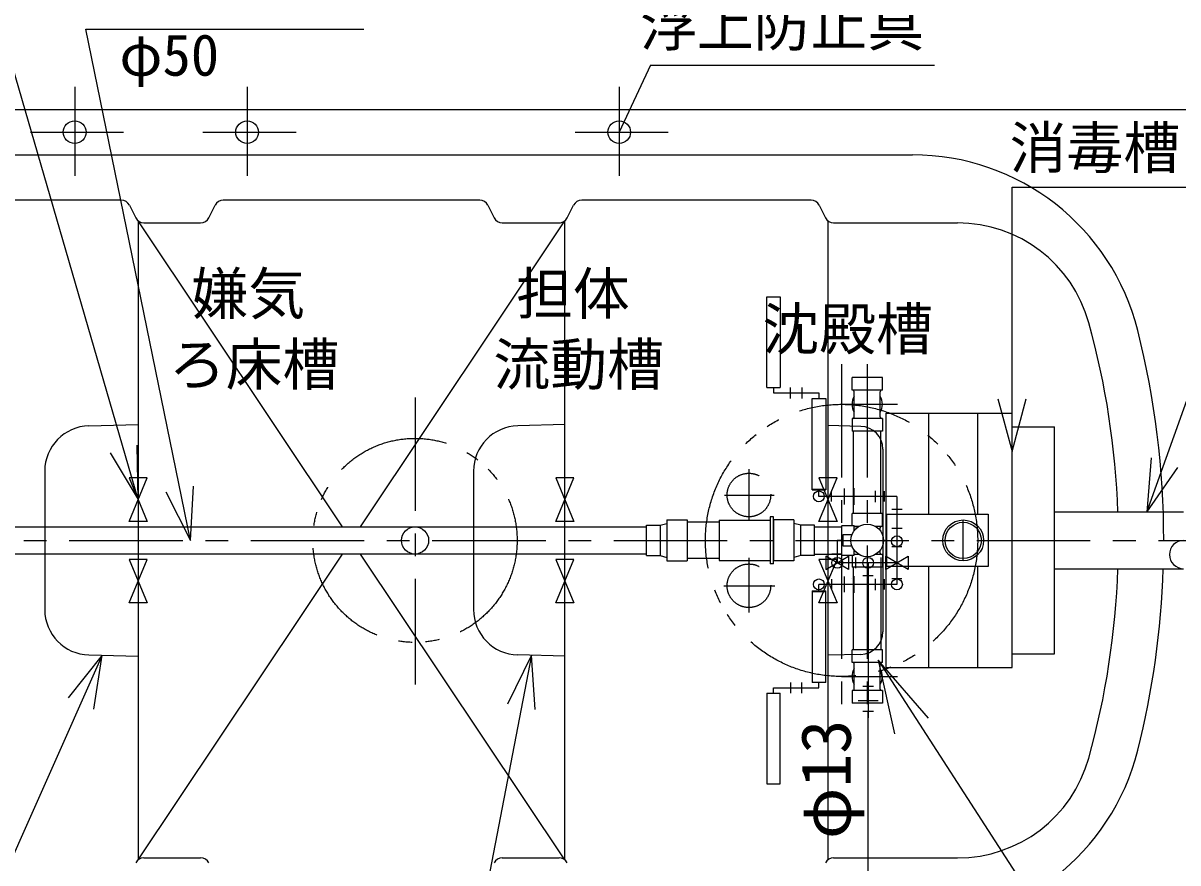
# Model space of a CAD drawing. Units: millimetres, scale not verified. Extents: x -14850 to 14850, y -10500 to 10500.
# Drawn here: x -9448 to -6903, y 1173 to 3025 of the extents above; entities that cross this region are included whole.
import ezdxf
from ezdxf.enums import TextEntityAlignment as Align

# ---------------------------------------------------------------- set-up
doc = ezdxf.new("R2010")
doc.units = ezdxf.units.MM
doc.header["$LTSCALE"] = 50
for name, pattern in [('CHAIN1', [8, 5, -1, 1, -1]), ('DOUBLE_CHAIN1', [8.8, 5, -1, 0.6, -0.6, 0.6, -1]), ('LONG_DASHED1', [7, 6, -1])]:
    doc.linetypes.add(name, pattern=pattern)
for name, color, linetype, lineweight in [('0-0_機器', 2, 'Continuous', 25), ('0-1_空気管', 3, 'Continuous', 25), ('0-3_製作', 5, 'Continuous', 25), ('0-5_文字', 5, 'Continuous', 25)]:
    doc.layers.add(name, color=color, linetype=linetype, lineweight=lineweight)
doc.styles.add('ＭＳ ゴシック', font='')
doc.styles.get('ＭＳ ゴシック').set_extended_font_data('MS Gothic')

msp = doc.modelspace()

# ---------------------------------------------------------------- linework, layer by layer
at = {"layer": '0-0_機器'}
msp.add_line((-10504.5, 2834.5), (-6834.5, 2834.5), dxfattribs=at)
at = {"layer": '0-1_空気管', "color": 4}
for q in [(-8134.5, 2784.5), (-7439.79, 2932.04)]:
    msp.add_line((-8065.36, 2932.04), q, dxfattribs=at)
at = {"layer": '0-1_空気管'}
for p, q in [((-9935.41, 2734.5), (-7488.28, 2734.5)), ((-7268.72, 1604.34), (-7268.72, 2662.96)), ((-7268.72, 2662.96), (-6882.53, 2662.96)), ((-9231.86, 2634.5), (-9935.41, 2634.5)), ((-9213.97, 2623.44), (-9200.03, 2595.55)), ((-9038.97, 2595.55), (-9025.03, 2623.44)), ((-8441.86, 2634.5), (-9007.14, 2634.5)), ((-8423.97, 2623.44), (-8410.03, 2595.55)), ((-8248.97, 2595.55), (-8235.03, 2623.44)), ((-7711.86, 2634.5), (-8217.14, 2634.5)), ((-7693.97, 2623.44), (-7680.03, 2595.55)), ((-9194.5, 2588.77), (-9194.5, 1180.22)), ((-8744.52, 1914.5), (-9194.5, 2588.77)), ((-9182.14, 2584.5), (-9056.86, 2584.5)), ((-8704.48, 1914.5), (-8254.5, 2588.77)), ((-8392.14, 2584.5), (-8263.53, 2584.5)), ((-8254.5, 1180.22), (-8254.5, 2588.77)), ((-7674.5, 2588.77), (-7674.5, 1180.22)), ((-7662.14, 2584.5), (-7388.81, 2584.5)), ((-7809.5, 2221.5), (-7809.5, 2421.5)), ((-7809.5, 2421.5), (-7779.5, 2421.5)), ((-7779.5, 2421.5), (-7779.5, 2221.5)), ((-7554.5, 2243.5), (-7621.5, 2243.5)), ((-7621.5, 2215.4), (-7621.5, 2243.5)), ((-7554.5, 2215.4), (-7554.5, 2243.5)), ((-7809.5, 2221.5), (-7779.5, 2221.5)), ((-7794.5, 2221.5), (-7794.5, 2209.5)), ((-7757, 2197.5), (-7757, 2221.5)), ((-7732, 2221.5), (-7732, 2197.5)), ((-7554.5, 2215.4), (-7621.5, 2215.4)), ((-6971.9, 1947), (-6868.68, 2233.87)), ((-7794.5, 2209.5), (-7694.5, 2209.5)), ((-7709.5, 1996), (-7709.5, 2197.5)), ((-7709.5, 2197.5), (-7679.5, 2197.5)), ((-7694.5, 2209.5), (-7694.5, 2197.5)), ((-7679.5, 2197.5), (-7679.5, 1996)), ((-7616.6, 2156.69), (-7616.6, 2212.3)), ((-7559.39, 2156.69), (-7559.39, 2212.3)), ((-7546.47, 2164.97), (-7268.72, 2164.65)), ((-7546.47, 1604.03), (-7546.47, 2164.97)), ((-7452.46, 1942), (-7452.46, 2164.86)), ((-7345.06, 2164.74), (-7345.06, 1942)), ((-9303.12, 2137.05), (-9194.5, 2139.89)), ((-8254.5, 2139.76), (-8358.12, 2137.05)), ((-7602.19, 2135.77), (-7674.5, 2137.67)), ((-7621.5, 2153.59), (-7621.5, 2125.5)), ((-7554.5, 2153.59), (-7621.5, 2153.59)), ((-7554.5, 2153.59), (-7554.5, 2125.5)), ((-7554.5, 2125.5), (-7621.5, 2125.5)), ((-7618, 1943.5), (-7618, 2125.5)), ((-7558, 1943.5), (-7558, 2125.5)), ((-7268.72, 2134.65), (-7175.56, 2134.65)), ((-7175.56, 1634.34), (-7175.56, 2134.65)), ((-7553.5, 2085.79), (-7553.5, 1683.2)), ((-9400.5, 2037.08), (-9400.5, 1731.91)), ((-8455.5, 2037.08), (-8455.5, 1731.91)), ((-7709.5, 1997.5), (-7679.5, 1997.5)), ((-7709.5, 1996), (-7679.5, 1996)), ((-7694.5, 1981.5), (-7694.5, 1996)), ((-7666.44, 1970), (-7666.44, 1993)), ((-7638.5, 1999), (-7638.5, 1964)), ((-7617.5, 2000), (-7617.5, 1963)), ((-7570.5, 1994), (-7570.5, 1969)), ((-7550.5, 1993), (-7550.5, 1970)), ((-7522.5, 1981.5), (-7694.5, 1981.5)), ((-7522.5, 1981.5), (-7522.5, 1787.5)), ((-7794.5, 1832.5), (-7794.5, 1936.5)), ((-7554.5, 1943.5), (-7621.5, 1943.5)), ((-7621.5, 1917.25), (-7621.5, 1943.5)), ((-7554.5, 1915.4), (-7554.5, 1943.5)), ((-7544.47, 1827), (-7544.47, 1942)), ((-7544.47, 1942), (-7321.47, 1942)), ((-7534, 1953.5), (-7511, 1953.5)), ((-7321.47, 1942), (-7321.47, 1827)), ((-6890.75, 1947), (-7175.56, 1947)), ((-10004.5, 1914.5), (-8074.5, 1914.5)), ((-8074.5, 1851), (-8074.5, 1918)), ((-8044.5, 1918), (-8044.5, 1851)), ((-8029.5, 1929.5), (-7984.5, 1929.5)), ((-8029.5, 1929.5), (-8029.5, 1839.5)), ((-7984.5, 1929.5), (-7984.5, 1839.5)), ((-7914.5, 1924.5), (-7984.5, 1924.5)), ((-7914.5, 1929), (-7802, 1929)), ((-7914.5, 1929), (-7914.5, 1840)), ((-7749.5, 1929.5), (-7794.5, 1929.5)), ((-7749.5, 1929.5), (-7749.5, 1839.5)), ((-7734.5, 1851), (-7734.5, 1918)), ((-7704.5, 1851), (-7704.5, 1918)), ((-7704.5, 1914.5), (-7644, 1914.5)), ((-7644, 1851.75), (-7644, 1916.95)), ((-7643.7, 1917.25), (-7616.5, 1917.25)), ((-7616.5, 1906.31), (-7616.5, 1917.25)), ((-7606.25, 1915.4), (-7616.5, 1915.4)), ((-7616.5, 1915), (-7606.91, 1915)), ((-7554.5, 1915.4), (-7569.75, 1915.4)), ((-7559.39, 1906.17), (-7559.39, 1912.3)), ((-7511, 1910.5), (-7534, 1910.5)), ((-7654, 1884.5), (-7654, 1835)), ((-7642, 1884.5), (-7654, 1884.5)), ((-7559.39, 1856.69), (-7559.39, 1862.82)), ((-7511.5, 1870.5), (-7533.5, 1870.5)), ((-8074.5, 1854.5), (-10004.5, 1854.5)), ((-9194.5, 1180.22), (-8744.52, 1854.5)), ((-8254.5, 1180.22), (-8704.48, 1854.5)), ((-8029.5, 1839.5), (-7984.5, 1839.5)), ((-7914.5, 1844.5), (-7984.5, 1844.5)), ((-7914.5, 1840), (-7802, 1840)), ((-7794.5, 1832.5), (-7802, 1832.5)), ((-7749.5, 1839.5), (-7794.5, 1839.5)), ((-7704.5, 1854.5), (-7644, 1854.5)), ((-7644, 1854.03), (-7666, 1854.03)), ((-7522.5, 1835), (-7654, 1835)), ((-7621.5, 1851.75), (-7621.5, 1825.5)), ((-7616.5, 1854), (-7606.91, 1854)), ((-7606.25, 1853.59), (-7616.5, 1853.59)), ((-7614, 1846.5), (-7614, 1823.5)), ((-7586, 1835), (-7586, 1493.54)), ((-7554.5, 1853.59), (-7569.75, 1853.59)), ((-7558, 1846.5), (-7558, 1643.5)), ((-7554.5, 1853.59), (-7554.5, 1825.5)), ((-7554.5, 1825.5), (-7621.5, 1825.5)), ((-7618, 1643.5), (-7618, 1825.5)), ((-7597.5, 1807), (-7574.5, 1807)), ((-7321.47, 1827), (-7544.47, 1827)), ((-7452.46, 1604.13), (-7452.46, 1827)), ((-7345.06, 1827), (-7345.06, 1604.26)), ((-7175.56, 1822), (-6890.75, 1822)), ((-7522.5, 1787.5), (-7694.5, 1787.5)), ((-7694.5, 1773), (-7694.5, 1787.5)), ((-7666.44, 1799), (-7666.44, 1776)), ((-7638.5, 1805), (-7638.5, 1770)), ((-7621.61, 1800.02), (-7621.61, 1800)), ((-7617.5, 1806), (-7617.5, 1769)), ((-7570.5, 1800), (-7570.5, 1775)), ((-7550.5, 1799), (-7550.5, 1776)), ((-7511.5, 1799.5), (-7533.5, 1799.5)), ((-7709.5, 1773), (-7709.5, 1571.5)), ((-7709.5, 1773), (-7679.5, 1773)), ((-7709.5, 1771.5), (-7679.5, 1771.5)), ((-7679.5, 1571.5), (-7679.5, 1773)), ((-9303.12, 1631.95), (-9194.5, 1629.1)), ((-8328.04, 1631.16), (-8495.4, 763.79)), ((-8254.5, 1629.23), (-8358.12, 1631.95)), ((-7602.19, 1633.22), (-7674.5, 1631.33)), ((-7554.5, 1643.5), (-7621.5, 1643.5)), ((-7621.5, 1615.4), (-7621.5, 1643.5)), ((-7554.5, 1615.4), (-7554.5, 1643.5)), ((-7268.72, 1634.34), (-7175.56, 1634.34)), ((-7554.5, 1615.4), (-7621.5, 1615.4)), ((-7616.6, 1556.69), (-7616.6, 1612.3)), ((-7563.96, 1620.11), (-7017.87, 774.63)), ((-7563.96, 1620.11), (-7528.22, 1457.67)), ((-7453.1, 1492.55), (-7563.96, 1620.11)), ((-7559.39, 1556.69), (-7559.39, 1612.3)), ((-7546.47, 1604.03), (-7268.72, 1604.34)), ((-7794.5, 1547.5), (-7794.5, 1559.5)), ((-7794.5, 1559.5), (-7694.5, 1559.5)), ((-7757, 1571.5), (-7757, 1547.5)), ((-7732, 1547.5), (-7732, 1571.5)), ((-7679.5, 1571.5), (-7709.5, 1571.5)), ((-7694.5, 1559.5), (-7694.5, 1571.5)), ((-7621.5, 1553.59), (-7621.5, 1525.5)), ((-7554.5, 1553.59), (-7621.5, 1553.59)), ((-7598, 1563.15), (-7574, 1563.15)), ((-7554.5, 1553.59), (-7554.5, 1525.5)), ((-7809.5, 1547.5), (-7809.5, 1347.5)), ((-7809.5, 1547.5), (-7779.5, 1547.5)), ((-7779.5, 1347.5), (-7779.5, 1547.5)), ((-7608, 1531.15), (-7564, 1531.15)), ((-7554.5, 1525.5), (-7621.5, 1525.5)), ((-7598, 1508.15), (-7574, 1508.15)), ((-7809.5, 1347.5), (-7779.5, 1347.5)), ((-9182.14, 1184.5), (-9056.86, 1184.5)), ((-8392.14, 1184.5), (-8266.86, 1184.5)), ((-7662.14, 1184.5), (-7388.81, 1184.5))]:
    msp.add_line(p, q, dxfattribs=at)
at = {"layer": '0-1_空気管', "linetype": 'CHAIN1'}
for p, q in [((-7644.5, 2273.11), (-7644.5, 1493.54)), ((-7588, 2273.11), (-7588, 1493.54)), ((-8584.5, 2199.86), (-8584.5, 1566.79)), ((-7644.73, 2184.5), (-7521.51, 2184.5)), ((-7848.71, 2041.5), (-7848.71, 1927.79)), ((-7902.26, 1984.5), (-7793.23, 1984.5)), ((-7376.47, 1839.5), (-7376.47, 1929.5)), ((-10546.38, 1884.5), (-6834.5, 1884.5)), ((-7848.71, 1846.19), (-7848.71, 1725.5)), ((-7904.27, 1784.5), (-7791.23, 1784.5)), ((-7644.73, 1584.5), (-7521.51, 1584.5))]:
    msp.add_line(p, q, dxfattribs=at)
at = {"layer": '0-1_空気管', "linetype": 'LONG_DASHED1'}
for p, q in [((-7694.5, 1997.5), (-7694.5, 1996)), ((-7794.5, 1929.5), (-7794.5, 1839.5)), ((-7586, 1636.68), (-7586, 1508.15))]:
    msp.add_line(p, q, dxfattribs=at)
at = {"layer": '0-1_空気管'}
for points in [[(-9194.5, 1974.5), (-9499.2, 3023.66), (-10138.24, 3023.66)], [(-9079.05, 1884.5), (-9309.95, 3011.65), (-8697.15, 3011.65)], [(-7299.78, 2196.37), (-7268.72, 2080.46), (-7237.66, 2196.37)], [(-9256.17, 2077.44), (-9194.5, 1974.5), (-9196.44, 2094.48)], [(-6961.88, 2066.58), (-6971.9, 1947), (-6903.43, 2045.55)], [(-9133.39, 1991.48), (-9079.05, 1884.5), (-9072.62, 2004.32)], [(-7794.5, 1936.5), (-7802, 1936.5), (-7802, 1832.5)], [(-8074.5, 1918), (-8044.5, 1918), (-8029.5, 1922)], [(-7704.5, 1918), (-7734.5, 1918), (-7749.5, 1922)], [(-7621.82, 1896.5), (-7642, 1896.5), (-7642, 1872.5), (-7621.82, 1872.5)], [(-7644, 1851.75), (-7616.5, 1851.75), (-7616.5, 1862.68)], [(-8074.5, 1851), (-8044.5, 1851), (-8029.5, 1847)], [(-7704.5, 1851), (-7734.5, 1851), (-7749.5, 1847)], [(-9273.67, 1631.18), (-9645.77, 795.78), (-10137.42, 795.78)], [(-9291.97, 1512.58), (-9273.67, 1631.18), (-9348.82, 1537.62)], [(-8319.5, 1511.46), (-8328.04, 1631.16), (-8380.5, 1523.23)]]:
    msp.add_lwpolyline(points, dxfattribs=at)
for points in [[(-9174.5, 2022.5), (-9214.5, 2022.5), (-9174.5, 1926.5), (-9214.5, 1926.5)], [(-8234.5, 2022.5), (-8274.5, 2022.5), (-8234.5, 1926.5), (-8274.5, 1926.5)], [(-7654.5, 2022.5), (-7694.5, 2022.5), (-7654.5, 1926.5), (-7694.5, 1926.5)], [(-9174.5, 1842.5), (-9214.5, 1842.5), (-9174.5, 1746.5), (-9214.5, 1746.5)], [(-8234.5, 1842.5), (-8274.5, 1842.5), (-8234.5, 1746.5), (-8274.5, 1746.5)], [(-7654.5, 1842.5), (-7694.5, 1842.5), (-7654.5, 1746.5), (-7694.5, 1746.5)], [(-7629, 1820), (-7679, 1850), (-7679, 1820), (-7629, 1850)], [(-7497.5, 1820), (-7547.5, 1850), (-7547.5, 1820), (-7497.5, 1850)]]:
    msp.add_lwpolyline(points, close=True, dxfattribs=at)
at = {"layer": '0-1_空気管', "linetype": 'DOUBLE_CHAIN1'}
for centre, radius in [((-7644.5, 1884.5), 300), ((-8584.5, 1884.5), 225), ((-7848.71, 1984.5), 48), ((-7848.71, 1784.5), 48)]:
    msp.add_circle(centre, radius, dxfattribs=at)
at = {"layer": '0-1_空気管'}
for centre, radius in [((-7694.5, 1981.5), 12), ((-8584.5, 1884.5), 30), ((-7588, 1884.5), 35.89), ((-7376.47, 1884.5), 45), ((-7376.47, 1884.5), 40), ((-7522.5, 1882.5), 12), ((-7654, 1835), 12), ((-7586, 1835), 12), ((-7694.5, 1787.5), 12), ((-7522.5, 1787.5), 12)]:
    msp.add_circle(centre, radius, dxfattribs=at)
for centre, radius, start, end in [((-7488.28, 2222.5), 512, 14.09413, 90), ((-9231.86, 2614.5), 20, 26.56505, 90), ((-9007.14, 2614.5), 20, 90, 153.43494), ((-8441.86, 2614.5), 20, 26.56505, 90), ((-8217.14, 2614.5), 20, 90, 153.43494), ((-7711.86, 2614.5), 20, 26.56505, 90), ((-9182.14, 2604.5), 20, 206.56503, 270), ((-9056.86, 2604.5), 20, 270, 333.43494), ((-8392.14, 2604.5), 20, 206.56503, 270), ((-8266.86, 2604.5), 20, 270, 333.43494), ((-7662.14, 2604.5), 20, 206.56503, 270), ((-7388.81, 2284.5), 300, 15.466, 90), ((-8834.5, 1884.5), 1800, 1.98982, 15.466), ((-8834.5, 1884.5), 1900, 0, 14.09413), ((-7619.7, 2212.3), 3.1, 0, 90), ((-7556.3, 2212.3), 3.1, 90, 180), ((-7588, 2184.5), 33.5, 148.62476, 211.37523), ((-7588, 2184.5), 33.5, 328.62476, 31.37523), ((-7619.7, 2156.69), 3.1, 270, 0), ((-7556.3, 2156.69), 3.1, 180, 270), ((-9300.5, 2037.08), 100, 91.5, 180), ((-8355.5, 2037.08), 100, 91.5, 180), ((-7603.5, 2085.79), 50, 0, 88.5), ((-7643.7, 1916.95), 0.3, 90, 180), ((-7556.3, 1912.3), 3.1, 90, 180), ((-6890.75, 1853.25), 31.25, 90, 270), ((-7556.3, 1856.69), 3.1, 180, 270), ((-8834.5, 1884.5), 1800, 344.53398, 358.01016), ((-8834.5, 1884.5), 1900, 345.90585, 358.11493), ((-9300.5, 1731.91), 100, 180, 268.5), ((-8355.5, 1731.91), 100, 180, 268.5), ((-7603.5, 1683.2), 50, 271.5, 0), ((-7619.7, 1612.3), 3.1, 0, 90), ((-7556.3, 1612.3), 3.1, 90, 180), ((-7588, 1584.5), 33.5, 148.62476, 211.37523), ((-7588, 1584.5), 33.5, 328.62476, 31.37523), ((-7619.7, 1556.69), 3.1, 270, 0), ((-7556.3, 1556.69), 3.1, 180, 270), ((-7488.28, 1546.5), 512, 270, 345.90585), ((-7388.81, 1484.5), 300, 270, 344.53398), ((-9182.14, 1164.5), 20, 90, 153.43494), ((-9056.86, 1164.5), 20, 26.56505, 90), ((-8392.14, 1164.5), 20, 90, 153.43494), ((-8266.86, 1164.5), 20, 26.56505, 90), ((-7662.14, 1164.5), 20, 90, 153.43494)]:
    msp.add_arc(centre, radius, start, end, dxfattribs=at)
at = {"layer": '0-3_製作', "color": 6}
msp.add_line((-7586, 1084.5), (-7586, 1508.15), dxfattribs=at)
at = {"layer": '0-5_文字', "color": 7}
for p, q in [((-9334.5, 2884.7), (-9334.5, 2688.22)), ((-8954.5, 2884.7), (-8954.5, 2688.22)), ((-8134.5, 2884.7), (-8134.5, 2688.22)), ((-9431.82, 2784.5), (-9226.67, 2784.5)), ((-9051.82, 2784.5), (-8846.67, 2784.5)), ((-8231.82, 2784.5), (-8026.67, 2784.5))]:
    msp.add_line(p, q, dxfattribs=at)
for centre in [(-9334.5, 2784.5), (-8954.5, 2784.5), (-8134.5, 2784.5)]:
    msp.add_circle(centre, 25, dxfattribs=at)

# ---------------------------------------------------------------- texts
at = {"layer": '0-1_空気管', "color": 4, "style": 'ＭＳ ゴシック'}
for s, p in [('φ50', (-9235.92, 2881.41)), ('消毒槽', (-7274.11, 2676.77)), ('嫌気', (-9076.92, 2355.18)), ('担体', (-8361.68, 2355.18)), ('沈殿槽', (-7819.01, 2277.17)), ('ろ床槽', (-9126.92, 2199.18)), ('流動槽', (-8411.68, 2199.18))]:
    msp.add_text(s, height=91.79, dxfattribs=at).set_placement(p, align=Align.BOTTOM_LEFT)
at = {"layer": '0-3_製作', "color": 4, "style": 'ＭＳ ゴシック'}
msp.add_text('φ13', height=110, rotation=90, dxfattribs=at).set_placement((-7591.21, 1225.87), align=Align.BOTTOM_LEFT)
at = {"layer": '0-5_文字', "color": 4, "style": 'ＭＳ ゴシック'}
msp.add_text('浮上防止具', height=91.79, dxfattribs=at).set_placement((-8088.46, 2946.79), align=Align.BOTTOM_LEFT)

doc.saveas('drawing.dxf')
